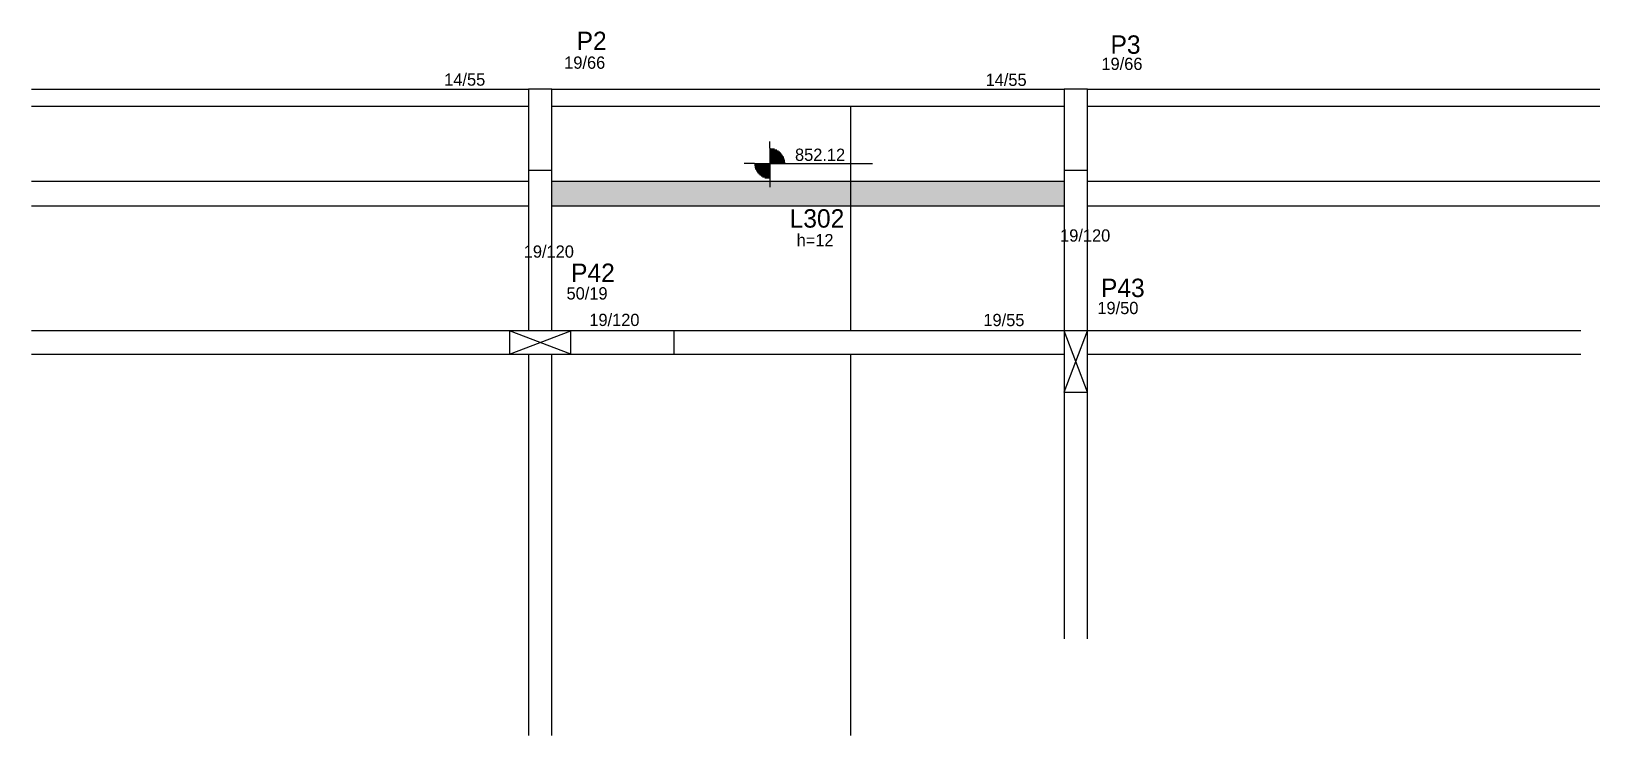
# Model space of a CAD drawing. Header units: metres. Extents: x 2743 to 4022, y 2281 to 2855.
import ezdxf

# ---------------------------------------------------------------- set-up
doc = ezdxf.new("R2010")
doc.units = ezdxf.units.M
for name, color, linetype in [('1', 7, 'Continuous'), ('3', 7, 'Continuous'), ('4', 7, 'Continuous'), ('7', 7, 'Continuous'), ('Hachura', 7, 'Continuous'), ('Painéis', 7, 'Continuous')]:
    doc.layers.add(name, color=color, linetype=linetype)

msp = doc.modelspace()

# ---------------------------------------------------------------- hatches: boundary and pattern name
at = {"layer": 'Hachura'}
h = msp.add_hatch(color=7, dxfattribs=at)
h.dxf.hatch_style = 1
h.paths.add_polyline_path([(3167.1, 2712.9), (3585.1, 2712.9), (3585.1, 2712.9), (3585.1, 2732.9), (3585.1, 2732.9), (3167.1, 2732.9), (3167.1, 2732.9), (3167.1, 2712.9)])

# ---------------------------------------------------------------- linework, layer by layer
at = {"layer": '1', "color": 7, "lineweight": 25}
for p, q in [((3132.6, 2591.9), (3182.6, 2610.9)), ((3182.6, 2591.9), (3132.6, 2610.9)), ((3585.1, 2560.9), (3604.1, 2610.9)), ((3604.1, 2560.9), (3585.1, 2610.9))]:
    msp.add_line(p, q, dxfattribs=at)
at = {"layer": '3', "color": 7, "lineweight": 25}
for p, q in [((2742.6, 2807.9), (3148.1, 2807.9)), ((3167.1, 2807.9), (3585.1, 2807.9)), ((3604.1, 2807.9), (4022.1, 2807.9)), ((2742.6, 2793.9), (3148.1, 2793.9)), ((3167.1, 2793.9), (3585.1, 2793.9)), ((3604.1, 2793.9), (4022.1, 2793.9)), ((3345, 2759.8), (3345, 2765.3)), ((3345, 2759.8), (3345, 2734.8)), ((3345, 2759.2), (3348.8, 2759.2)), ((3345, 2758.4), (3350.7, 2758.4)), ((3345, 2757.6), (3352.1, 2757.6)), ((3345, 2756.8), (3353.1, 2756.8)), ((3345, 2756), (3353.9, 2756)), ((3345, 2755.2), (3354.6, 2755.2)), ((3345, 2754.4), (3355.2, 2754.4)), ((3345, 2753.6), (3355.8, 2753.6)), ((3345, 2752.9), (3356.2, 2752.9)), ((3345, 2752.1), (3356.5, 2752.1)), ((3345, 2751.3), (3356.8, 2751.3)), ((3332.5, 2747.3), (3324.1, 2747.3)), ((3332.5, 2747.3), (3357.5, 2747.3)), ((3345, 2746.5), (3332.5, 2746.5)), ((3345, 2745.7), (3332.6, 2745.7)), ((3345, 2744.9), (3332.7, 2744.9)), ((3345, 2744.1), (3332.9, 2744.1)), ((3345, 2743.3), (3333.1, 2743.3)), ((3345, 2742.5), (3333.4, 2742.5)), ((3345, 2741.8), (3333.8, 2741.8)), ((3345, 2741), (3334.2, 2741)), ((3345, 2740.2), (3334.7, 2740.2)), ((3345, 2739.4), (3335.3, 2739.4)), ((3345, 2738.6), (3336, 2738.6)), ((3345, 2750.5), (3357.1, 2750.5)), ((3345, 2749.7), (3357.3, 2749.7)), ((3345, 2748.9), (3357.4, 2748.9)), ((3345, 2748.1), (3357.5, 2748.1)), ((3357.5, 2747.3), (3428.9, 2747.3)), ((3345, 2737.8), (3336.9, 2737.8)), ((3345, 2737), (3337.9, 2737)), ((3345, 2736.2), (3339.2, 2736.2)), ((3345, 2735.4), (3341.1, 2735.4)), ((3345, 2734.8), (3345, 2727.9)), ((3267.1, 2591.9), (3267.1, 2610.9))]:
    msp.add_line(p, q, dxfattribs=at)
for points in [[(3148.1, 2741.9), (3148.1, 2610.9)], [(3167.1, 2610.9), (3167.1, 2741.9)], [(3585.1, 2741.9), (3585.1, 2610.9)], [(3604.1, 2610.9), (3604.1, 2741.9)], [(3148.1, 2610.9), (2742.6, 2610.9)], [(3585.1, 2610.9), (3167.1, 2610.9)], [(4006.6, 2610.9), (3604.1, 2610.9)], [(2742.6, 2591.9), (3148.1, 2591.9)], [(3148.1, 2591.9), (3148.1, 2280.9)], [(3167.1, 2591.9), (3585.1, 2591.9)], [(3167.1, 2280.9), (3167.1, 2591.9)], [(3585.1, 2591.9), (3585.1, 2359.9)], [(3604.1, 2591.9), (4006.6, 2591.9)], [(3604.1, 2359.9), (3604.1, 2591.9)]]:
    msp.add_lwpolyline(points, dxfattribs=at)
at = {"layer": '7', "color": 7, "lineweight": 25}
for points in [[(3148.1, 2741.9), (3167.1, 2741.9), (3167.1, 2807.9), (3148.1, 2807.9), (3148.1, 2741.9)], [(3585.1, 2741.9), (3604.1, 2741.9), (3604.1, 2807.9), (3585.1, 2807.9), (3585.1, 2741.9)], [(3132.6, 2591.9), (3182.6, 2591.9), (3182.6, 2610.9), (3132.6, 2610.9), (3132.6, 2591.9)], [(3585.1, 2560.9), (3604.1, 2560.9), (3604.1, 2610.9), (3585.1, 2610.9), (3585.1, 2560.9)]]:
    msp.add_lwpolyline(points, dxfattribs=at)
at = {"layer": 'Painéis', "color": 7, "lineweight": 25}
for p, q in [((3411.1, 2610.9), (3411.1, 2793.9)), ((2742.6, 2732.9), (3148.1, 2732.9)), ((3167.1, 2732.9), (3585.1, 2732.9)), ((3604.1, 2732.9), (4022.1, 2732.9)), ((2742.6, 2712.9), (3148.1, 2712.9)), ((3167.1, 2712.9), (3585.1, 2712.9)), ((3604.1, 2712.9), (4022.1, 2712.9)), ((3411.1, 2280.9), (3411.1, 2591.9))]:
    msp.add_line(p, q, dxfattribs=at)

# ---------------------------------------------------------------- texts
at = {"layer": '3', "color": 7, "lineweight": 25}
for s, p in [('19/66', (3177.3, 2824.5)), ('19/66', (3615.6, 2823.5)), ('14/55', (3079.4, 2810.7)), ('14/55', (3521.1, 2810.5)), ('852.12', (3365.6, 2749.4)), ('h=12', (3366.9, 2679.8)), ('19/120', (3581.9, 2683.6)), ('19/120', (3144.3, 2670.5)), ('50/19', (3179.2, 2636.4)), ('19/120', (3197.8, 2614.8)), ('19/55', (3519.3, 2614.7)), ('19/50', (3612.3, 2624.5))]:
    msp.add_text(s, height=10, dxfattribs=at).set_placement(p)
at = {"layer": '4', "color": 7, "lineweight": 25}
for s, p in [('P2', (3187.4, 2839.7)), ('P3', (3623, 2836.7)), ('L302', (3361.2, 2695)), ('P42', (3182.9, 2650.7)), ('P43', (3615.2, 2638.4))]:
    msp.add_text(s, height=15, dxfattribs=at).set_placement(p)

doc.saveas('drawing.dxf')
